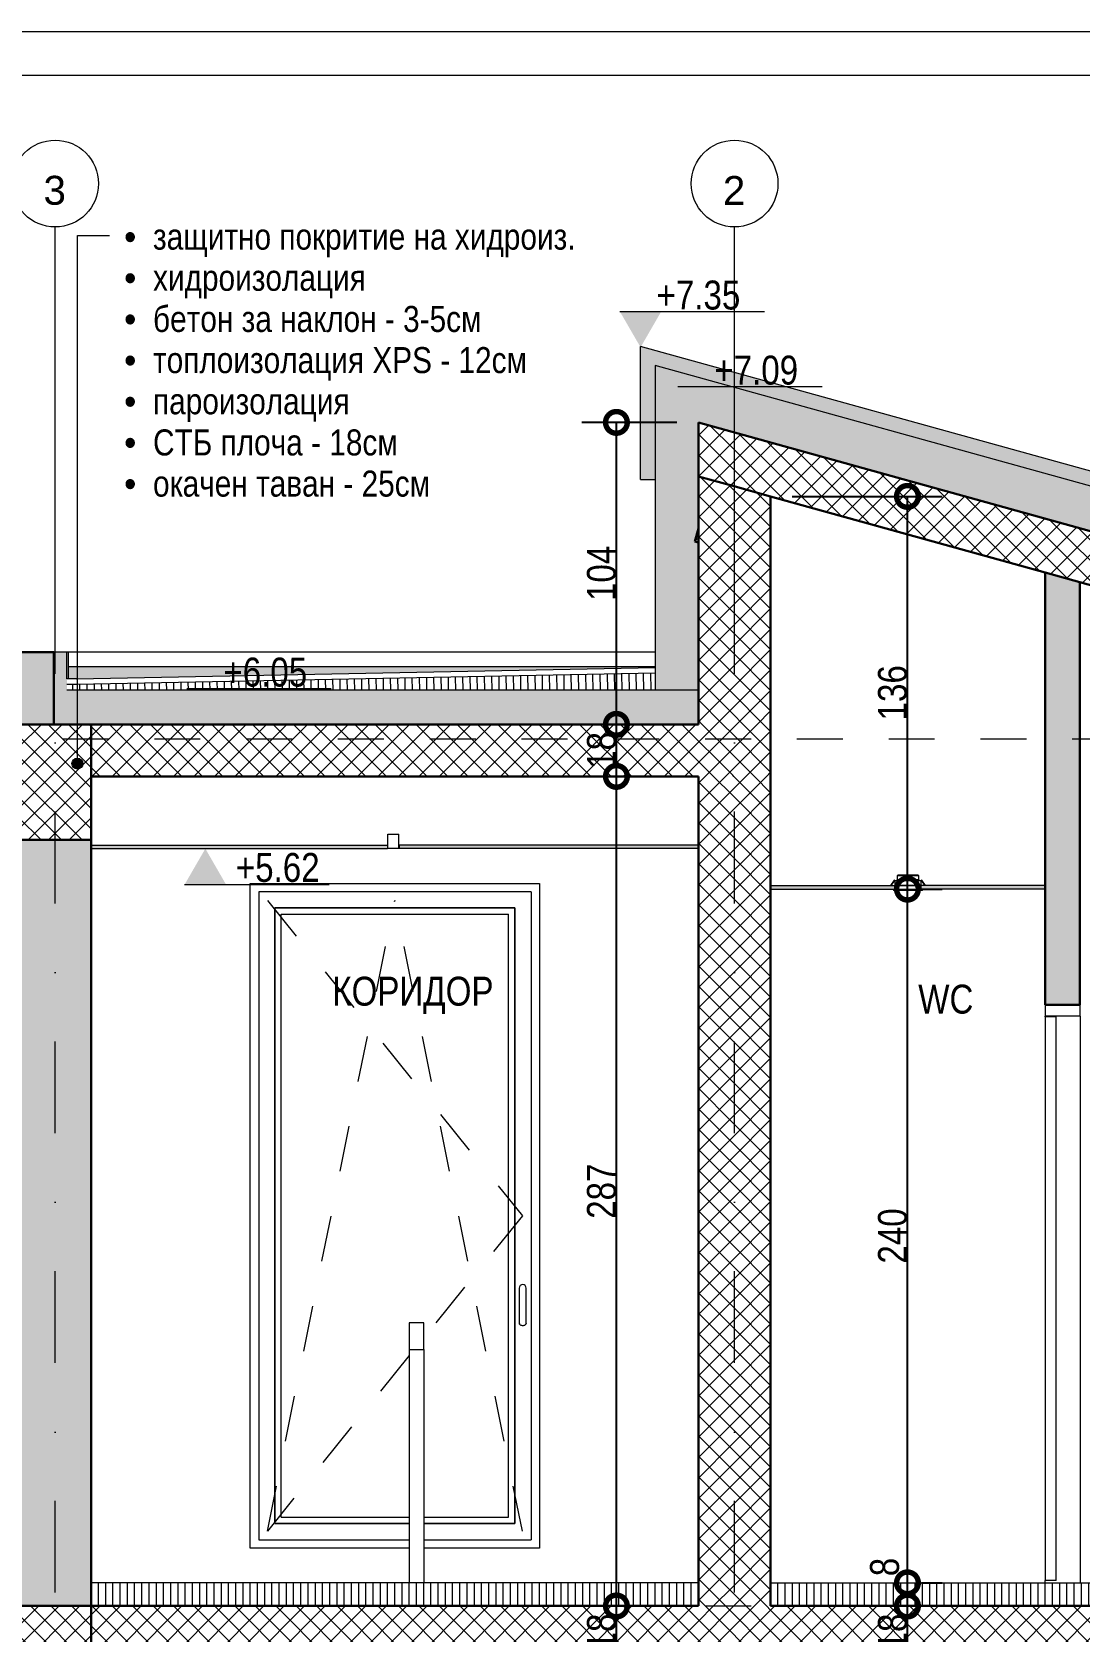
# Model space of a CAD drawing. Header units: centimetres. Extents: x 0 to 25250, y 0 to 2250.
# Drawn here: x 16123 to 16485, y 1696 to 2250 of the extents above; entities that cross this region are included whole.
import ezdxf

# ---------------------------------------------------------------- set-up
doc = ezdxf.new("R2010")
doc.units = ezdxf.units.CM
for name, pattern in [('17-View-1$0$Dash', [31.75, 15.875, -15.875]), ('22-View-1$0$Dash', [31.75, 15.875, -15.875]), ('22-View-1$0$Dash dot', [79.375, 31.75, -23.8125, 0, -23.8125])]:
    doc.linetypes.add(name, pattern=pattern)
for name, color, linetype, lineweight in [('A-ANNO-DIMS', 7, 'Continuous', 9), ('A-ANNO-NOTE', 7, 'Continuous', 9), ('A-AREA-IDEN', 7, 'Continuous', 9), ('A-CLNG', 7, 'Continuous', 15), ('A-CLNG-PATT', 7, 'Continuous', 15), ('A-DETL', 7, 'Continuous', 9), ('A-DETL-GENF', 7, 'Continuous', 9), ('A-DOOR', 7, 'Continuous', 9), ('A-DOOR-FRAM', 7, 'Continuous', 15), ('A-FLOR-FNSH', 7, 'Continuous', 9), ('A-FLOR-HRAL', 7, 'Continuous', 9), ('A-FLOR-LEVL', 7, 'Continuous', 9), ('A-FLOR-MCUT', 7, 'Continuous', 9), ('A-FLOR-PATT', 7, 'Continuous', 9), ('A-GLAZ', 7, 'Continuous', 5), ('A-GLAZ-HDLN', 7, '17-View-1$0$Dash', 5), ('A-ROOF', 7, 'Continuous', 9), ('A-ROOF-FNSH', 7, 'Continuous', 9), ('A-ROOF-PATT', 7, 'Continuous', 9), ('A-WALL', 7, 'Continuous', 9), ('A-WALL-FNSH', 7, 'Continuous', 9), ('A-WALL-PATT', 7, 'Continuous', 9), ('E-LITE-EQPM', 7, 'Continuous', 9), ('G-ANNO-DIMS', 7, 'Continuous', 9), ('G-ANNO-TEXT', 7, 'Continuous', 9), ('G-ANNO-TTLB', 7, 'Continuous', 9), ('S-BEAM', 7, 'Continuous', 9), ('S-COLS', 7, 'Continuous', 9), ('S-GRID', 7, 'Continuous', 9), ('S-GRID-IDEN', 7, 'Continuous', 9)]:
    doc.layers.add(name, color=color, linetype=linetype, lineweight=lineweight)
doc.styles.add('22-View-1$0$Arial', font='arial.ttf', dxfattribs={"height": 10})
doc.styles.add('22-View-1$0$Arial Narrow', font='ARIALN.TTF', dxfattribs={"height": 10})
doc.styles.add('22-View-1$0$Arial Narrow_1', font='ARIALN.TTF', dxfattribs={"height": 10})
doc.styles.add('22-View-1$0$Arial Narrow_2', font='ARIALN.TTF', dxfattribs={"height": 9})
doc.dimstyles.new('22-View-1$0$TEC_DIM', dxfattribs={"dimscale": 30.48, "dimtxt": 10.23431, "dimasz": 0.492126, "dimexe": 0.393701, "dimexo": 0.246063, "dimgap": 0, "dimtad": 1, "dimdec": 0, "dimzin": 0, "dimdsep": 46, "dimtxsty": '22-View-1$0$Arial Narrow', "dimblk1": '22-View-1$0$_DotSmall', "dimblk2": '22-View-1$0$_DotSmall', "dimsah": 1, "dimcen": 0.09, "dimazin": 0, "dimtfac": 1, "dimtdec": 4, "dimtix": 1, "dimtmove": 0, "dimatfit": 3, "dimfxl": 1, "dimtvp": 1, "dimtolj": 1, "dimtzin": 0, "dimarcsym": 2})
doc.dimstyles.new('22-View-1$0$TEC_DIM_2', dxfattribs={"dimscale": 30.48, "dimtxt": 10.23431, "dimasz": 0.492126, "dimexe": 0.393701, "dimexo": 0.246063, "dimgap": 0, "dimtad": 1, "dimdec": 0, "dimzin": 0, "dimdsep": 46, "dimtxsty": '22-View-1$0$Arial Narrow', "dimblk1": '22-View-1$0$_DotSmall', "dimblk2": '22-View-1$0$_DotSmall', "dimsah": 1, "dimcen": 0.09, "dimazin": 0, "dimtfac": 1, "dimtdec": 4, "dimtix": 1, "dimtmove": 2, "dimatfit": 3, "dimfxl": 1, "dimtvp": 1, "dimtolj": 1, "dimtzin": 0, "dimarcsym": 2})
pattern_1 = [(45, (15996.2383, 1739.3646), (-3.535534, 3.535534), []), (135, (15996.2383, 1739.3646), (-3.535534, -3.535534), [])]

# ---------------------------------------------------------------- blocks, each defined once
blk = doc.blocks.new('TEC_ОФИЦИАЛНА РАМКА - TEC_ОФИЦИАЛНА РАМКА-2548455-СГРАДА ТИП III - ВЕРТИКАЛНИ РАЗРЕЗИ 5-5_ А-А')
at = {"layer": 'G-ANNO-TTLB'}
for p, q in [((41.621, 40.554), (-15.379, 40.554)), ((-13.129, 40.254), (41.321, 40.254))]:
    blk.add_line(p, q, dxfattribs=at)
blk = doc.blocks.new('TEC_DOOR-INT - 70x200-2358333-5-5')
at = {"layer": 'A-DOOR', "lineweight": 15}
for p, q in [((-589.14, 503.8), (-589.14, 308.8)), ((-585.34, 503.8), (-589.14, 503.8)), ((-585.34, 308.8), (-585.34, 503.8)), ((-585.34, 308.8), (-589.14, 308.8))]:
    blk.add_line(p, q, dxfattribs=at)
at = {"layer": 'A-DOOR-FRAM'}
for p, q in [((-577.14, 508), (-589.14, 508)), ((-589.14, 508), (-589.14, 504)), ((-577.14, 504), (-589.14, 504)), ((-589.14, 503.8), (-589.14, 504)), ((-577.14, 504), (-577.14, 508)), ((-577.14, 504), (-577.14, 308)), ((-589.14, 308), (-589.14, 308.8))]:
    blk.add_line(p, q, dxfattribs=at)
blk = doc.blocks.new('SINGLE - OK - 100x220-2452613-5-5')
at = {"layer": 'A-GLAZ'}
for p, q in [((-861.24, 547.1), (-861.24, 322.9)), ((-767.04, 547.1), (-861.24, 547.1)), ((-767.04, 547.1), (-767.04, 322.9)), ((-855.64, 541.5), (-855.64, 328.5)), ((-772.64, 541.5), (-855.64, 541.5)), ((-855.64, 328.5), (-855.64, 541.5)), ((-855.64, 541.5), (-772.64, 541.5)), ((-853.44, 330.7), (-853.44, 539.3)), ((-853.44, 539.3), (-774.84, 539.3)), ((-774.84, 330.7), (-774.84, 539.3)), ((-772.64, 328.5), (-772.64, 541.5)), ((-772.64, 541.5), (-772.64, 328.5)), ((-771.09, 410), (-771.09, 397.83)), ((-768.69, 397.83), (-768.69, 410)), ((-855.64, 328.5), (-809.14, 328.5)), ((-809.14, 328.5), (-855.64, 328.5)), ((-853.44, 330.7), (-809.14, 330.7)), ((-804.06, 330.7), (-774.84, 330.7)), ((-804.06, 328.5), (-772.64, 328.5)), ((-772.64, 328.5), (-804.06, 328.5)), ((-861.24, 322.9), (-809.14, 322.9)), ((-804.06, 322.9), (-767.04, 322.9))]:
    blk.add_line(p, q, dxfattribs=at)
at = {"layer": 'A-GLAZ', "flags": 128}
for points in [[(-771.09, 397.83), (-771.07, 397.68), (-771, 397.53), (-770.89, 397.39), (-770.74, 397.27), (-770.56, 397.18), (-770.35, 397.1), (-770.13, 397.06), (-769.89, 397.04), (-769.66, 397.06), (-769.43, 397.1), (-769.23, 397.18), (-769.05, 397.27), (-768.9, 397.39), (-768.79, 397.53), (-768.72, 397.68), (-768.69, 397.83)], [(-771, 397.53), (-771.07, 397.68), (-771.09, 397.83)], [(-768.69, 397.83), (-768.72, 397.68), (-768.79, 397.53)]]:
    blk.add_lwpolyline(points, dxfattribs=at)
at = {"layer": 'A-GLAZ'}
blk.add_arc((-769.89, 410), 1.2, 0, 180, dxfattribs=at)
at = {"layer": 'A-GLAZ-HDLN'}
for p, q in [((-858.24, 325.9), (-814.14, 544.1)), ((-858.24, 544.1), (-770.04, 435)), ((-770.04, 325.9), (-814.14, 544.1)), ((-770.04, 435), (-804.06, 392.92)), ((-809.14, 386.63), (-858.24, 325.9))]:
    blk.add_line(p, q, dxfattribs=at)
blk = doc.blocks.new('Railing - Railing-2455743-5-5')
at = {"layer": 'A-FLOR-HRAL'}
for p, q in [((-804.06, 398), (-809.14, 398)), ((-809.14, 398), (-809.14, 388.69)), ((-804.06, 388.69), (-804.06, 398)), ((-809.14, 388.69), (-804.06, 388.69)), ((-809.14, 388.69), (-809.14, 308)), ((-804.06, 388.69), (-804.06, 308)), ((-819.14, 239.67), (-820.76, 234.28)), ((-824.22, 234.28), (-819.14, 234.28)), ((-824.22, 114.67), (-824.22, 234.28)), ((-819.14, 234.28), (-824.22, 234.28)), ((-824.22, 114.67), (-824.22, 108.43)), ((-819.14, 114.67), (-824.22, 114.67)), ((-824.22, 108.43), (-819.14, 108.43))]:
    blk.add_line(p, q, dxfattribs=at)
blk = doc.blocks.new('Grid - TEC_GRID_CIRCLE-145857-5-5')
at = {"layer": 'S-GRID-IDEN'}
blk.add_circle((-696.64, 792.09), 15, dxfattribs=at)
blk = doc.blocks.new('Spot Elevations - ELEVATION_PROJECT-150941-5-5')
at = {"layer": 'A-ANNO-NOTE'}
blk.add_hatch(color=256, dxfattribs=at).paths.add_polyline_path([(-1179.05, 312.39), (-1164.73, 312.39), (-1171.89, 300)])
blk.add_line((-1179.05, 312.39), (-1129.05, 312.39), dxfattribs=at)
blk = doc.blocks.new('Spot Elevations - ELEVATION_PROJECT-V35-5-5')
at = {"layer": 'A-ANNO-NOTE'}
blk.add_hatch(color=256, dxfattribs=at).paths.add_polyline_path([(-886.85, 549.61), (-872.54, 549.61), (-879.69, 562)])
blk.add_line((-886.85, 549.61), (-836.85, 549.61), dxfattribs=at)
blk = doc.blocks.new('22-View-1$0$_DotSmall')
at = {"color": 0, "linetype": 'ByBlock', "const_width": 0.5}
blk.add_lwpolyline([(-0.0625, 0, 1), (0.0625, 0, 1)], format="xyb", close=True, dxfattribs=at)
blk = doc.blocks.new('*D3192')
at = {"layer": 'A-ANNO-DIMS', "color": 0, "lineweight": -2, "transparency": 16777216}
for p, q in [((16324.75, 1687.47), (16324.75, 1705.47)), ((16329.6, 1705.47), (16336.75, 1705.47)), ((16329.6, 1687.47), (16336.75, 1687.47))]:
    blk.add_line(p, q, dxfattribs=at)
at = {"layer": 'A-ANNO-DIMS', "color": 0, "lineweight": -2, "transparency": 16777216, "xscale": 15, "yscale": 15, "zscale": 15}
for p, rotation in [((16324.75, 1705.47), 90), ((16324.75, 1687.47), 270)]:
    blk.add_blockref('22-View-1$0$_DotSmall', p, dxfattribs=dict(at, rotation=rotation))
at = {"layer": 'A-ANNO-DIMS', "color": 0, "transparency": 16777216, "insert": (16319.64, 1696.47), "char_height": 10, "width": 15.2053, "attachment_point": 5, "rotation": 90, "style": '22-View-1$0$Arial Narrow'}
blk.add_mtext('\\A1;18', dxfattribs=at)
blk = doc.blocks.new('*D3193')
at = {"layer": 'A-ANNO-DIMS', "color": 0, "lineweight": -2, "transparency": 16777216}
for p, q in [((16324.75, 1705.47), (16324.75, 1992.47)), ((16329.6, 1992.47), (16336.75, 1992.47)), ((16329.6, 1705.47), (16336.75, 1705.47))]:
    blk.add_line(p, q, dxfattribs=at)
at = {"layer": 'A-ANNO-DIMS', "color": 0, "lineweight": -2, "transparency": 16777216, "xscale": 15, "yscale": 15, "zscale": 15}
for p, rotation in [((16324.75, 1992.47), 90), ((16324.75, 1705.47), 270)]:
    blk.add_blockref('22-View-1$0$_DotSmall', p, dxfattribs=dict(at, rotation=rotation))
at = {"layer": 'A-ANNO-DIMS', "color": 0, "transparency": 16777216, "insert": (16319.64, 1848.97), "char_height": 10, "width": 22.8079, "attachment_point": 5, "rotation": 90, "style": '22-View-1$0$Arial Narrow'}
blk.add_mtext('\\A1;287', dxfattribs=at)
blk = doc.blocks.new('*D3194')
at = {"layer": 'A-ANNO-DIMS', "color": 0, "lineweight": -2, "transparency": 16777216}
for p, q in [((16324.75, 1992.47), (16324.75, 2010.47)), ((16329.6, 2010.47), (16336.75, 2010.47)), ((16329.6, 1992.47), (16336.75, 1992.47))]:
    blk.add_line(p, q, dxfattribs=at)
at = {"layer": 'A-ANNO-DIMS', "color": 0, "lineweight": -2, "transparency": 16777216, "xscale": 15, "yscale": 15, "zscale": 15}
for p, rotation in [((16324.75, 2010.47), 90), ((16324.75, 1992.47), 270)]:
    blk.add_blockref('22-View-1$0$_DotSmall', p, dxfattribs=dict(at, rotation=rotation))
at = {"layer": 'A-ANNO-DIMS', "color": 0, "transparency": 16777216, "insert": (16319.64, 2001.47), "char_height": 10, "width": 15.2053, "attachment_point": 5, "rotation": 90, "style": '22-View-1$0$Arial Narrow'}
blk.add_mtext('\\A1;18', dxfattribs=at)
blk = doc.blocks.new('*D3195')
at = {"layer": 'A-ANNO-DIMS', "color": 0, "lineweight": -2, "transparency": 16777216}
for p, q in [((16345.6, 2114.94), (16312.75, 2114.94)), ((16324.75, 2010.47), (16324.75, 2114.94)), ((16329.6, 2010.47), (16336.75, 2010.47))]:
    blk.add_line(p, q, dxfattribs=at)
at = {"layer": 'A-ANNO-DIMS', "color": 0, "lineweight": -2, "transparency": 16777216, "xscale": 15, "yscale": 15, "zscale": 15}
for p, rotation in [((16324.75, 2114.94), 90), ((16324.75, 2010.47), 270)]:
    blk.add_blockref('22-View-1$0$_DotSmall', p, dxfattribs=dict(at, rotation=rotation))
at = {"layer": 'A-ANNO-DIMS', "color": 0, "transparency": 16777216, "insert": (16319.64, 2062.7), "char_height": 10, "width": 22.8079, "attachment_point": 5, "rotation": 90, "style": '22-View-1$0$Arial Narrow'}
blk.add_mtext('\\A1;104', dxfattribs=at)
blk = doc.blocks.new('*D3200')
at = {"layer": 'A-ANNO-DIMS', "color": 0, "lineweight": -2, "transparency": 16777216}
for p, q in [((16425.42, 1687.47), (16425.42, 1705.47)), ((16430.27, 1705.47), (16437.42, 1705.47)), ((16430.27, 1687.47), (16437.42, 1687.47))]:
    blk.add_line(p, q, dxfattribs=at)
at = {"layer": 'A-ANNO-DIMS', "color": 0, "lineweight": -2, "transparency": 16777216, "xscale": 15, "yscale": 15, "zscale": 15}
for p, rotation in [((16425.42, 1705.47), 90), ((16425.42, 1687.47), 270)]:
    blk.add_blockref('22-View-1$0$_DotSmall', p, dxfattribs=dict(at, rotation=rotation))
at = {"layer": 'A-ANNO-DIMS', "color": 0, "transparency": 16777216, "insert": (16420.31, 1696.47), "char_height": 10, "width": 15.2053, "attachment_point": 5, "rotation": 90, "style": '22-View-1$0$Arial Narrow'}
blk.add_mtext('\\A1;18', dxfattribs=at)
blk = doc.blocks.new('*D3201')
at = {"layer": 'A-ANNO-DIMS', "color": 0, "lineweight": -2, "transparency": 16777216}
for p, q in [((16425.42, 1705.47), (16425.42, 1713.47)), ((16430.27, 1713.47), (16437.42, 1713.47)), ((16430.27, 1705.47), (16437.42, 1705.47))]:
    blk.add_line(p, q, dxfattribs=at)
at = {"layer": 'A-ANNO-DIMS', "color": 0, "lineweight": -2, "transparency": 16777216, "xscale": 15, "yscale": 15, "zscale": 15}
for p, rotation in [((16425.42, 1713.47), 90), ((16425.42, 1705.47), 270)]:
    blk.add_blockref('22-View-1$0$_DotSmall', p, dxfattribs=dict(at, rotation=rotation))
at = {"layer": 'A-ANNO-DIMS', "color": 0, "transparency": 16777216, "insert": (16412.49, 1715.77), "char_height": 10, "width": 7.6026, "attachment_point": 1, "rotation": 90, "line_spacing_factor": 0.974696, "style": '22-View-1$0$Arial Narrow'}
blk.add_mtext('\\A1;8', dxfattribs=at)
blk = doc.blocks.new('*D3202')
at = {"layer": 'A-ANNO-DIMS', "color": 0, "lineweight": -2, "transparency": 16777216}
for p, q in [((16425.42, 1713.47), (16425.42, 1953.47)), ((16430.27, 1953.47), (16437.42, 1953.47)), ((16430.27, 1713.47), (16437.42, 1713.47))]:
    blk.add_line(p, q, dxfattribs=at)
at = {"layer": 'A-ANNO-DIMS', "color": 0, "lineweight": -2, "transparency": 16777216, "xscale": 15, "yscale": 15, "zscale": 15}
for p, rotation in [((16425.42, 1953.47), 90), ((16425.42, 1713.47), 270)]:
    blk.add_blockref('22-View-1$0$_DotSmall', p, dxfattribs=dict(at, rotation=rotation))
at = {"layer": 'A-ANNO-DIMS', "color": 0, "transparency": 16777216, "insert": (16420.31, 1833.47), "char_height": 10, "width": 22.8079, "attachment_point": 5, "rotation": 90, "style": '22-View-1$0$Arial Narrow'}
blk.add_mtext('\\A1;240', dxfattribs=at)
blk = doc.blocks.new('*D3203')
at = {"layer": 'A-ANNO-DIMS', "color": 0, "lineweight": -2, "transparency": 16777216}
for p, q in [((16385.6, 2089.33), (16437.42, 2089.33)), ((16425.42, 1953.47), (16425.42, 2089.33)), ((16430.27, 1953.47), (16437.42, 1953.47))]:
    blk.add_line(p, q, dxfattribs=at)
at = {"layer": 'A-ANNO-DIMS', "color": 0, "lineweight": -2, "transparency": 16777216, "xscale": 15, "yscale": 15, "zscale": 15}
for p, rotation in [((16425.42, 2089.33), 90), ((16425.42, 1953.47), 270)]:
    blk.add_blockref('22-View-1$0$_DotSmall', p, dxfattribs=dict(at, rotation=rotation))
at = {"layer": 'A-ANNO-DIMS', "color": 0, "transparency": 16777216, "insert": (16420.31, 2021.4), "char_height": 10, "width": 22.8079, "attachment_point": 5, "rotation": 90, "style": '22-View-1$0$Arial Narrow'}
blk.add_mtext('\\A1;136', dxfattribs=at)
blk = doc.blocks.new('LIGHT PROFILE - 60-1634594-5-5')
at = {"layer": 'E-LITE-EQPM', "lineweight": 5}
for p, q in [((-816.57, 567), (-812.72, 567)), ((-816.57, 562), (-816.57, 567)), ((-812.72, 562), (-812.72, 567)), ((-812.72, 562), (-816.57, 562))]:
    blk.add_line(p, q, dxfattribs=at)
blk = doc.blocks.new('ClearAccent-RS060B-3D - 1xLED5-36-_830 IP44-V10-5-5')
at = {"layer": 'E-LITE-EQPM', "lineweight": 5}
for p, q in [((-641.38, 551.11), (-642.68, 549.25)), ((-642.44, 549.25), (-641.22, 551)), ((-641.64, 548), (-641.64, 547.5)), ((-641.44, 548), (-631.84, 548)), ((-641.22, 551), (-641.38, 551.11)), ((-641.22, 551), (-641.22, 549.32)), ((-641.22, 551), (-632.07, 551)), ((-641.22, 549.32), (-641.14, 549.25)), ((-641.22, 549.32), (-632.07, 549.32)), ((-641.14, 549.25), (-641.14, 548)), ((-640.91, 549.25), (-632.37, 549.25)), ((-640.39, 551.24), (-640.64, 551)), ((-640.04, 553), (-640.39, 552.64)), ((-640.39, 552.64), (-640.39, 551.24)), ((-632.89, 552.64), (-640.39, 552.64)), ((-640.39, 551.24), (-632.89, 551.24)), ((-632.89, 551.24), (-640.39, 551.24)), ((-640.04, 553), (-633.25, 553)), ((-639.94, 551.24), (-639.94, 551)), ((-633.35, 551), (-633.35, 551.24)), ((-632.89, 552.64), (-633.25, 553)), ((-632.89, 551.24), (-632.89, 552.64)), ((-632.65, 551), (-632.89, 551.24)), ((-632.14, 549.25), (-632.07, 549.32)), ((-632.14, 548), (-632.14, 549.25)), ((-631.91, 551.11), (-632.07, 551)), ((-632.07, 551), (-630.85, 549.25)), ((-632.07, 549.32), (-632.07, 551)), ((-630.6, 549.25), (-631.91, 551.11)), ((-631.64, 547.5), (-631.64, 548)), ((-631.64, 547.5), (-641.64, 547.5))]:
    blk.add_line(p, q, dxfattribs=at)

msp = doc.modelspace()

# ---------------------------------------------------------------- block references
at = {"layer": 'G-ANNO-TTLB', "xscale": 49.99999999999999, "yscale": 49.99999999999999, "zscale": 49.99999999999999}
msp.add_blockref('TEC_ОФИЦИАЛНА РАМКА - TEC_ОФИЦИАЛНА РАМКА-2548455-СГРАДА ТИП III - ВЕРТИКАЛНИ РАЗРЕЗИ 5-5_ А-А', (15818.96, 222.31), dxfattribs=at)

# ---------------------------------------------------------------- next in the draw order: hatches: boundary and pattern name
at = {"layer": 'A-CLNG-PATT', "lineweight": 5, "true_color": 0xffff80}
h = msp.add_hatch(color=51, dxfattribs=at)
h.paths.add_polyline_path([(16353.1, 1967.47), (16353.1, 1968.72), (16249.66, 1968.72), (16249.66, 1967.47), (16324.52, 1967.47)])
h.paths.add_polyline_path([(16143.1, 1967.47), (16245.55, 1967.47), (16245.55, 1968.72), (16143.1, 1968.72)])
h = msp.add_hatch(color=51, dxfattribs=at)
h.paths.add_polyline_path([(16430.11, 1953.47), (16473.1, 1953.47), (16473.1, 1954.72), (16429.74, 1954.72), (16429.74, 1953.47)])
h.paths.add_polyline_path([(16379.43, 1953.47), (16421.47, 1953.51), (16421.47, 1954.72), (16378.1, 1954.72), (16378.1, 1953.47)])
at = {"layer": 'A-DETL-GENF'}
h = msp.add_hatch(dxfattribs=at)
h.set_pattern_fill('FP1_8', color=256, style=0, pattern_type=2)
h.set_pattern_definition(pattern_1)
h.paths.add_polyline_path([(16143.1, 1970.47), (16143.1, 2010.47), (16118.1, 2010.47), (16118.1, 1970.47)])
at = {"layer": 'A-DETL-GENF', "true_color": 0x808080}
msp.add_hatch(color=8, dxfattribs=at).paths.add_polyline_path([(16118.1, 1705.47), (16143.1, 1705.47), (16143.1, 1970.47), (16118.1, 1970.47), (16118.1, 1720.88)])
at = {"layer": 'A-DETL-GENF'}
h = msp.add_hatch(dxfattribs=at)
h.set_pattern_fill('FP1_8', color=256, style=0, pattern_type=2)
h.set_pattern_definition(pattern_1)
h.paths.add_polyline_path([(16143.1, 1665.47), (16143.1, 1705.47), (16118.1, 1705.47), (16118.1, 1665.47)])
h = msp.add_hatch(dxfattribs=at)
h.set_pattern_fill('FP1_8', color=256, style=0, pattern_type=2)
h.set_pattern_definition(pattern_1)
h.paths.add_polyline_path([(16378.1, 1405.47), (16378.1, 1705.47), (16353.1, 1705.47), (16353.1, 1405.47)])
at = {"layer": 'A-FLOR-PATT'}
h = msp.add_hatch(dxfattribs=at)
h.set_pattern_fill('FP1_8', color=256, style=0, pattern_type=2)
h.set_pattern_definition(pattern_1)
h.paths.add_polyline_path([(16324.52, 1992.47), (16364.98, 1992.47), (16364.98, 2010.47), (16143.1, 2010.47), (16143.1, 1992.47)])
h = msp.add_hatch(dxfattribs=at)
h.set_pattern_fill('FP1_8', color=256, style=0, pattern_type=2)
h.set_pattern_definition(pattern_1)
h.paths.add_polyline_path([(16364.98, 1992.47), (16378.1, 1992.47), (16378.1, 2010.47), (16364.98, 2010.47)])
at = {"layer": 'A-FLOR-PATT', "true_color": 0x787878}
h = msp.add_hatch(dxfattribs=at)
h.set_pattern_fill('FP1_5', color=8, style=0, pattern_type=2)
h.set_pattern_definition([(270, (16098.1043, 1713.4686), (2.5, 2e-16), [])])
h.paths.add_polyline_path([(16214.69, 1705.47), (16353.1, 1705.47), (16353.1, 1713.47), (16143.1, 1713.47), (16143.1, 1705.47), (16159.78, 1705.47)])
h = msp.add_hatch(dxfattribs=at)
h.set_pattern_fill('FP1_5', color=8, style=0, pattern_type=2)
h.set_pattern_definition([(270, (16098.1043, 1713.4686), (2.5, -9e-15), [])])
h.paths.add_polyline_path([(16763.83, 1705.47), (16813.1, 1705.47), (16813.1, 1713.47), (16378.1, 1713.47), (16378.1, 1705.47), (16654, 1705.47)])
at = {"layer": 'A-FLOR-PATT'}
h = msp.add_hatch(dxfattribs=at)
h.set_pattern_fill('FP1_8', color=256, style=0, pattern_type=2)
h.set_pattern_definition(pattern_1)
h.paths.add_polyline_path([(16214.69, 1687.47), (16353.1, 1687.47), (16353.1, 1705.47), (16143.1, 1705.47), (16143.1, 1687.47)])
h = msp.add_hatch(dxfattribs=at)
h.set_pattern_fill('FP1_8', color=256, style=0, pattern_type=2)
h.set_pattern_definition(pattern_1)
h.paths.add_polyline_path([(16596.1, 1687.47), (16838.1, 1687.47), (16838.1, 1705.47), (16378.1, 1705.47), (16378.1, 1687.47), (16544.17, 1687.47)])
at = {"layer": 'A-ROOF-PATT', "lineweight": 5, "true_color": 0xc0c0c0}
for points in [[(16364.98, 2127.21), (16364.98, 2132.4), (16333.1, 2141.24), (16333.1, 2136.05), (16338.1, 2134.67)], [(16858.1, 1990.46), (16858.1, 1995.65), (16364.98, 2132.4), (16364.98, 2127.21), (16853.1, 1991.84)]]:
    msp.add_hatch(color=9, dxfattribs=at).paths.add_polyline_path(points)
at = {"layer": 'A-ROOF-PATT', "lineweight": 5, "true_color": 0xffff80}
for points in [[(16364.98, 2111.65), (16364.98, 2127.21), (16338.1, 2134.67), (16338.1, 2119.1), (16353.1, 2114.94)], [(16853.1, 1976.28), (16853.1, 1991.84), (16364.98, 2127.21), (16364.98, 2111.65), (16838.1, 1980.44)], [(16324.52, 2010.47), (16353.1, 2010.47), (16353.1, 2022.47), (16134.65, 2022.47), (16134.65, 2010.47), (16143.1, 2010.47)]]:
    msp.add_hatch(color=51, dxfattribs=at).paths.add_polyline_path(points)
at = {"layer": 'A-ROOF-PATT'}
h = msp.add_hatch(dxfattribs=at)
h.set_pattern_fill('FP1_8', color=256, style=0, pattern_type=2)
h.set_pattern_definition(pattern_1)
h.paths.add_polyline_path([(16364.98, 2092.97), (16364.98, 2111.65), (16353.1, 2114.94), (16353.1, 2096.26)])
h = msp.add_hatch(dxfattribs=at)
h.set_pattern_fill('FP1_8', color=256, style=0, pattern_type=2)
h.set_pattern_definition(pattern_1)
h.paths.add_polyline_path([(16838.1, 1961.76), (16838.1, 1980.44), (16364.98, 2111.65), (16364.98, 2092.97), (16818.74, 1967.13)])
at = {"layer": 'A-ROOF-PATT', "true_color": 0xc0c0c0}
h = msp.add_hatch(dxfattribs=at)
h.set_pattern_fill('FP1_3', color=9, style=0, pattern_type=2)
h.set_pattern_definition([(271.114, (16244.1043, 2028.3486), (2.49953, 0.048604), [])])
h.paths.add_polyline_path([(16324.52, 2022.47), (16338.1, 2022.47), (16338.1, 2028.18), (16134.65, 2024.22), (16134.65, 2022.47)])
h = msp.add_hatch(dxfattribs=at)
h.set_pattern_fill('FP1_2', color=9, style=0, pattern_type=2)
h.set_pattern_definition([(0, (15996.238254, 2024.23562), (5.08, 0.04095), [0.4191, -3.391, 0.4191, -3.391, -20.32]), (0, (15996.238254, 2024.23562), (5.08, 0.04095), [-7.62, 0.4191, -7.201, 0.4191, -3.391, -8.89]), (0, (15996.238254, 2024.23562), (5.08, 0.04095), [-19.05, 0.4191, -2.121, 0.4191, -5.931]), (176.804, (15998.14325, 2024.25562), (-3.639895828, 0.121349486), [0.20988, -1.698, 0.20988, -1.698, -10.176]), (176.804, (15998.14325, 2024.25562), (-3.639895828, 0.121349486), [-3.816, 0.20988, -3.606, 0.20988, -1.698, -4.452]), (176.804, (15998.14325, 2024.25562), (-3.639895828, 0.121349486), [-9.54, 0.20988, -1.062, 0.20988, -2.97]), (183.196, (15998.77825, 2024.33762), (-1.440190597, -0.162315675), [0.20988, -1.698, 0.20988, -11.874]), (183.196, (15998.77825, 2024.33762), (-1.440190597, -0.162315675), [-2.118, -1.698, 0.20988, -3.606, -6.36]), (183.196, (15998.77825, 2024.33762), (-1.440190597, -0.162315675), [-7.632, 0.20988, -1.698, 0.20988, -4.242]), (183.196, (15998.77825, 2024.33762), (-1.440190597, -0.162315675), [-9.75, -1.062, 0.20988, -2.97])])
h.paths.add_polyline_path([(16135.1, 2026.23), (16338.1, 2030.18), (16338.1, 2030.47), (16135.1, 2030.47), (16135.1, 2026.26)])
at = {"layer": 'A-WALL-PATT', "lineweight": 5, "true_color": 0xc0c0c0}
msp.add_hatch(color=9, dxfattribs=at).paths.add_polyline_path([(16333.1, 2095.23), (16338.1, 2095.23), (16338.1, 2134.67), (16333.1, 2136.05), (16333.1, 2098.91)])
at = {"layer": 'A-WALL-PATT', "lineweight": 5, "true_color": 0xffff80}
for points in [[(16338.1, 2022.47), (16353.1, 2022.47), (16353.1, 2114.94), (16338.1, 2119.1), (16338.1, 2028.18)], [(16130.1, 2010.47), (16134.65, 2010.47), (16134.65, 2035.47), (16130.1, 2035.47), (16130.1, 2020.16)]]:
    msp.add_hatch(color=51, dxfattribs=at).paths.add_polyline_path(points)
at = {"layer": 'A-WALL-PATT'}
h = msp.add_hatch(dxfattribs=at)
h.set_pattern_fill('FP1_8', color=256, style=0, pattern_type=2)
h.set_pattern_definition(pattern_1)
h.paths.add_polyline_path([(16364.98, 2010.47), (16364.98, 2092.97), (16353.1, 2096.26), (16353.1, 2010.47)])
h = msp.add_hatch(dxfattribs=at)
h.set_pattern_fill('FP1_8', color=256, style=0, pattern_type=2)
h.set_pattern_definition(pattern_1)
h.paths.add_polyline_path([(16378.1, 2010.47), (16378.1, 2089.33), (16364.98, 2092.97), (16364.98, 2010.47)])
at = {"layer": 'A-WALL-PATT', "lineweight": 5, "true_color": 0x808080}
for points in [[(16485.1, 1913.47), (16485.1, 2059.65), (16473.1, 2062.98), (16473.1, 1913.47)], [(16118.1, 2010.47), (16130.1, 2010.47), (16130.1, 2035.47), (16118.1, 2035.47)]]:
    msp.add_hatch(color=8, dxfattribs=at).paths.add_polyline_path(points)
at = {"layer": 'G-ANNO-TEXT'}
h = msp.add_hatch(color=256, dxfattribs=at)
edge = h.paths.add_edge_path()
edge.add_arc((16138.3, 1996.9), 1.88, 0, 360)
at = {"layer": 'S-BEAM'}
h = msp.add_hatch(dxfattribs=at)
h.set_pattern_fill('FP1_8', color=256, style=0, pattern_type=2)
h.set_pattern_definition(pattern_1)
h.paths.add_polyline_path([(16353.1, 2073.43), (16353.1, 2078.18), (16351.88, 2073.77)])
at = {"layer": 'S-COLS'}
h = msp.add_hatch(dxfattribs=at)
h.set_pattern_fill('FP1_8', color=256, style=0, pattern_type=2)
h.set_pattern_definition(pattern_1)
h.paths.add_polyline_path([(16353.1, 1705.47), (16364.98, 1705.47), (16364.98, 1992.47), (16353.1, 1992.47), (16353.1, 1713.47)])
h.paths.add_polyline_path([(16364.98, 2010.47), (16364.98, 2092.97), (16353.1, 2096.26), (16353.1, 2010.47)])
h = msp.add_hatch(dxfattribs=at)
h.set_pattern_fill('FP1_8', color=256, style=0, pattern_type=2)
h.set_pattern_definition(pattern_1)
h.paths.add_polyline_path([(16378.1, 1705.47), (16378.1, 1992.47), (16364.98, 1992.47), (16364.98, 1705.47)])
h.paths.add_polyline_path([(16378.1, 2010.47), (16378.1, 2089.33), (16364.98, 2092.97), (16364.98, 2010.47)])

# ---------------------------------------------------------------- next in the draw order: linework, layer by layer
at = {"layer": 'A-CLNG', "lineweight": 5}
for p, q in [((16143.1, 1968.72), (16245.55, 1968.72)), ((16143.1, 1967.47), (16245.55, 1967.47)), ((16245.55, 1968.72), (16245.68, 1968.72)), ((16245.55, 1968.72), (16245.55, 1967.47)), ((16245.68, 1967.47), (16245.55, 1967.47)), ((16249.53, 1968.72), (16249.66, 1968.72)), ((16249.66, 1967.47), (16249.53, 1967.47)), ((16353.1, 1968.72), (16249.66, 1968.72)), ((16249.66, 1968.72), (16249.66, 1967.47)), ((16353.1, 1967.47), (16249.66, 1967.47)), ((16353.1, 1968.72), (16353.1, 1967.47)), ((16378.1, 1954.72), (16421.47, 1954.72)), ((16378.1, 1954.72), (16378.1, 1953.47)), ((16473.1, 1954.72), (16429.74, 1954.72)), ((16473.1, 1954.72), (16473.1, 1953.47)), ((16378.1, 1953.47), (16420.92, 1953.47)), ((16473.1, 1953.47), (16430.29, 1953.47))]:
    msp.add_line(p, q, dxfattribs=at)
at = {"layer": 'A-DETL', "color": 7, "lineweight": 30}
for p, q in [((16485.1, 2059.65), (16473.1, 2062.98)), ((16143.1, 2010.47), (16118.1, 2010.47)), ((16143.1, 1970.47), (16143.1, 2010.47)), ((16353.1, 1713.47), (16353.1, 1992.47)), ((16378.1, 1713.47), (16378.1, 1992.47)), ((16143.1, 1970.47), (16118.1, 1970.47)), ((16143.1, 1705.47), (16143.1, 1970.47)), ((16353.1, 1705.47), (16353.1, 1713.47)), ((16378.1, 1705.47), (16378.1, 1713.47)), ((16118.1, 1705.47), (16143.1, 1705.47)), ((16143.1, 1665.47), (16143.1, 1705.47))]:
    msp.add_line(p, q, dxfattribs=at)
at = {"layer": 'A-FLOR-FNSH', "lineweight": 30}
for p, q in [((16143.1, 2010.47), (16353.1, 2010.47)), ((16378.1, 1992.47), (16378.1, 2010.47)), ((16143.1, 1992.47), (16353.1, 1992.47)), ((16143.1, 1705.47), (16353.1, 1705.47)), ((16838.1, 1705.47), (16378.1, 1705.47))]:
    msp.add_line(p, q, dxfattribs=at)
at = {"layer": 'A-FLOR-FNSH'}
for p, q in [((16353.1, 1713.47), (16143.1, 1713.47)), ((16378.1, 1713.47), (16813.1, 1713.47))]:
    msp.add_line(p, q, dxfattribs=at)
at = {"layer": 'A-FLOR-LEVL', "linetype": '22-View-1$0$Dash'}
for p, q in [((15180.69, 2005.47), (17044.79, 2005.47)), ((15180.69, 1705.47), (17044.79, 1705.47))]:
    msp.add_line(p, q, dxfattribs=at)
at = {"layer": 'A-FLOR-MCUT'}
for p, q in [((16353.1, 1705.47), (16353.1, 1713.47)), ((16378.1, 1713.47), (16378.1, 1705.47))]:
    msp.add_line(p, q, dxfattribs=at)
at = {"layer": 'A-ROOF', "lineweight": 30}
for p, q in [((16838.1, 1980.44), (16353.1, 2114.94)), ((16473.1, 2062.98), (16378.1, 2089.33)), ((16813.1, 1968.69), (16485.1, 2059.65)), ((16353.1, 2010.47), (16353.1, 2022.47))]:
    msp.add_line(p, q, dxfattribs=at)
at = {"layer": 'A-ROOF'}
for p, q in [((16135.1, 2030.47), (16338.1, 2030.47)), ((16338.1, 2028.18), (16138.03, 2024.29)), ((16138.03, 2024.29), (16134.65, 2024.22)), ((16134.65, 2022.47), (16338.1, 2022.47))]:
    msp.add_line(p, q, dxfattribs=at)
at = {"layer": 'A-ROOF-FNSH'}
for p, q in [((16333.1, 2136.05), (16333.1, 2141.24)), ((16858.1, 1995.65), (16333.1, 2141.24)), ((16853.1, 1991.84), (16338.1, 2134.67)), ((16137.99, 2026.28), (16134.65, 2026.22)), ((16137.99, 2026.28), (16338.1, 2030.18))]:
    msp.add_line(p, q, dxfattribs=at)
at = {"layer": 'A-WALL', "lineweight": 30}
for p, q in [((16353.1, 2030.47), (16353.1, 2114.94)), ((16378.1, 2089.33), (16378.1, 2010.47)), ((16473.1, 1913.47), (16473.1, 2062.98)), ((16485.1, 1913.47), (16485.1, 2059.65)), ((16118.1, 2035.47), (16130.1, 2035.47)), ((16130.1, 2010.47), (16130.1, 2035.47)), ((16485.1, 1913.47), (16473.1, 1913.47))]:
    msp.add_line(p, q, dxfattribs=at)
at = {"layer": 'A-WALL'}
for p, q in [((16338.1, 2095.23), (16338.1, 2022.47)), ((16338.1, 2035.47), (16130.1, 2035.47)), ((16134.65, 2026.22), (16134.65, 2035.47)), ((16135.1, 2035.47), (16135.1, 2026.23)), ((16353.1, 2030.47), (16353.1, 2022.47)), ((16338.1, 2022.47), (16353.1, 2022.47)), ((16198.1, 1725.47), (16198.1, 1955.47)), ((16198.1, 1955.47), (16298.1, 1955.47)), ((16298.1, 1955.47), (16298.1, 1725.47)), ((16253.1, 1725.47), (16198.1, 1725.47)), ((16298.1, 1725.47), (16258.18, 1725.47))]:
    msp.add_line(p, q, dxfattribs=at)
at = {"layer": 'A-WALL-FNSH'}
for p, q in [((16333.1, 2095.23), (16333.1, 2136.05)), ((16338.1, 2134.67), (16338.1, 2095.23)), ((16333.1, 2095.23), (16338.1, 2095.23))]:
    msp.add_line(p, q, dxfattribs=at)
at = {"layer": 'G-ANNO-TEXT'}
for p, q in [((16138.3, 2179.56), (16149.46, 2179.56)), ((16138.3, 1996.9), (16138.3, 2179.56))]:
    msp.add_line(p, q, dxfattribs=at)
msp.add_circle((16138.3, 1996.9), 1.88, dxfattribs=at)
at = {"layer": 'S-BEAM', "lineweight": 30}
for q in [(16353.1, 2078.18), (16353.1, 2073.43)]:
    msp.add_line((16351.88, 2073.77), q, dxfattribs=at)
at = {"layer": 'S-COLS', "lineweight": 30}
for p, q in [((16353.1, 2078.18), (16353.1, 2096.26)), ((16353.1, 2096.26), (16364.98, 2092.97)), ((16378.1, 2089.33), (16364.98, 2092.97)), ((16378.1, 2010.47), (16378.1, 2089.33)), ((16353.1, 2010.47), (16353.1, 2073.43))]:
    msp.add_line(p, q, dxfattribs=at)
at = {"layer": 'S-GRID', "color": 1, "lineweight": 18, "true_color": 0xff0000}
for p, q in [((16130.6, 2057.56), (16130.6, 2182.56)), ((16365.6, 2057.56), (16365.6, 2182.56))]:
    msp.add_line(p, q, dxfattribs=at)
at = {"layer": 'S-GRID', "color": 1, "linetype": '22-View-1$0$Dash dot', "lineweight": 18, "true_color": 0xff0000}
for p, q in [((16130.6, 1312.72), (16130.6, 2057.56)), ((16365.6, 1312.72), (16365.6, 2057.56))]:
    msp.add_line(p, q, dxfattribs=at)

# ---------------------------------------------------------------- next in the draw order: block references
at = {"layer": 'A-ANNO-NOTE'}
msp.add_blockref('Spot Elevations - ELEVATION_PROJECT-V35-5-5', (17062.25, 1405.47), dxfattribs=at)
at = {"layer": 'A-DOOR-FRAM'}
msp.add_blockref('TEC_DOOR-INT - 70x200-2358333-5-5', (17062.25, 1405.47), dxfattribs=at)
at = {"layer": 'A-FLOR-HRAL'}
msp.add_blockref('Railing - Railing-2455743-5-5', (17062.25, 1405.47), dxfattribs=at)
at = {"layer": 'A-GLAZ'}
msp.add_blockref('SINGLE - OK - 100x220-2452613-5-5', (17062.25, 1405.47), dxfattribs=at)
at = {"layer": 'E-LITE-EQPM', "lineweight": 5}
for name in ['LIGHT PROFILE - 60-1634594-5-5', 'ClearAccent-RS060B-3D - 1xLED5-36-_830 IP44-V10-5-5']:
    msp.add_blockref(name, (17062.25, 1405.47), dxfattribs=at)
at = {"layer": 'G-ANNO-DIMS'}
for p in [(17504.99, 1840.92), (17524.99, 1814.94), (17355.18, 1710.47)]:
    msp.add_blockref('Spot Elevations - ELEVATION_PROJECT-150941-5-5', p, dxfattribs=at)
at = {"layer": 'S-GRID-IDEN'}
for p in [(16827.25, 1405.47), (17062.25, 1405.47)]:
    msp.add_blockref('Grid - TEC_GRID_CIRCLE-145857-5-5', p, dxfattribs=at)

# ---------------------------------------------------------------- next in the draw order: texts
at = {"layer": 'A-AREA-IDEN', "char_height": 10, "attachment_point": 8, "line_spacing_factor": 0.949189, "style": '22-View-1$0$Arial Narrow_1'}
for s, insert, width in [('\\pt63.5,127,190.5,254,317.5,381,444.5,508,571.5,635,698.5,762,825.5,889,952.5,1016,1079.5,1143,1206.5,1270,1333.5,1397,1460.5,1524,1587.5,1651,1714.5,1778,1841.5,1905,1968.5,2032;{\\fArial Narrow|b0|i0|c204|p34;КОРИДОР}', (16254.36, 1910.27), 57.25), ('\\pt63.5,127,190.5,254,317.5,381,444.5,508,571.5,635,698.5,762,825.5,889,952.5,1016,1079.5,1143,1206.5,1270,1333.5,1397,1460.5,1524,1587.5,1651,1714.5,1778,1841.5,1905,1968.5,2032;WC', (16438.69, 1910.27), 19.5)]:
    msp.add_mtext(s, dxfattribs=dict(at, insert=insert, width=width))
at = {"layer": 'G-ANNO-DIMS', "char_height": 10, "width": 34.7536, "attachment_point": 1, "line_spacing_factor": 0.974696, "style": '22-View-1$0$Arial Narrow'}
for s, insert in [('+7.35', (16338.62, 2164)), ('+7.09', (16358.62, 2138.03)), ('+6.05', (16188.81, 2033.56)), ('+5.62', (16193.1, 1965.98))]:
    msp.add_mtext(s, dxfattribs=dict(at, insert=insert))
at = {"layer": 'G-ANNO-TEXT', "insert": (16154.46, 2183.71), "char_height": 9, "width": 216.6, "attachment_point": 1, "line_spacing_factor": 0.949189, "style": '22-View-1$0$Arial Narrow_2'}
msp.add_mtext('\\pi-5.00004,l5.00004,t9.99999,15.00003,19.99998,25.00002,29.99997,35.00001,39.99996,45,50.00004,54.99999,60.00003,64.99998,70.00002,74.99997,80.00001,84.99996,90,95.00004,99.99999,105.00003,109.99998,115.00002,119.99997,125.00001,129.99996,135,140.00004,144.99999,150.00003,154.99998,160.00002;{\\fSymbol|b0|i0|c2|p18;·^I\\fArial Narrow|b0|i0|c204|p34;защитно покритие на хидроиз}.\\P{\\fSymbol|b0|i0|c2|p18;·^I\\fArial Narrow|b0|i0|c204|p34;хидроизолация \\P\\fSymbol|b0|i0|c2|p18;·^I\\fArial Narrow|b0|i0|c204|p34;бетон за наклон }- 3-5{\\fArial Narrow|b0|i0|c204|p34;см\\P\\fSymbol|b0|i0|c2|p18;·^I\\fArial Narrow|b0|i0|c204|p34;топлоизолация }XPS - 12{\\fArial Narrow|b0|i0|c204|p34;см\\P\\fSymbol|b0|i0|c2|p18;·^I\\fArial Narrow|b0|i0|c204|p34;пароизолация\\P\\fSymbol|b0|i0|c2|p18;·^I\\fArial Narrow|b0|i0|c204|p34;СТБ плоча }- 18{\\fArial Narrow|b0|i0|c204|p34;см\\P\\fSymbol|b0|i0|c2|p18;·^I\\fArial Narrow|b0|i0|c204|p34;окачен таван }- 25{\\fArial Narrow|b0|i0|c204|p34;см}', dxfattribs=at)
at = {"layer": 'S-GRID-IDEN', "char_height": 10, "width": 8.25, "attachment_point": 5, "line_spacing_factor": 0.936439, "style": '22-View-1$0$Arial'}
for s, insert in [('\\pt50,100,150,200,250,300,350,400,450,500,550,600,650,700,750,800,850,900,950,1000,1050,1100,1150,1200,1250,1300,1350,1400,1450,1500,1550,1600;3', (16130.45, 2195.17)), ('\\pt50,100,150,200,250,300,350,400,450,500,550,600,650,700,750,800,850,900,950,1000,1050,1100,1150,1200,1250,1300,1350,1400,1450,1500,1550,1600;2', (16365.45, 2195.17))]:
    msp.add_mtext(s, dxfattribs=dict(at, insert=insert))

# ---------------------------------------------------------------- next in the draw order: dimensions: what is measured, and where the dimension line sits
at = {"layer": 'A-ANNO-DIMS'}
for base, p1, p2, override, picture, middle in [((16324.75, 2114.94), (16322.1, 2010.47), (16353.1, 2114.94), {"dimpost": '<>', "dimfxl": 108.975806}, '*D3195', (16319.64, 2062.7)), ((16425.42, 2089.33), (16422.77, 1953.47), (16378.1, 2089.33), {"dimpost": '<>', "dimfxl": 143.011514}, '*D3203', (16420.31, 2021.4)), ((16324.75, 2010.47), (16322.1, 1992.47), (16322.1, 2010.47), {"dimpost": '<>', "dimfxl": 18}, '*D3194', (16319.64, 2001.47)), ((16324.75, 1992.47), (16322.1, 1705.47), (16322.1, 1992.47), {"dimpost": '<>', "dimfxl": 287}, '*D3193', (16319.64, 1848.97)), ((16425.42, 1953.47), (16422.77, 1713.47), (16422.77, 1953.47), {"dimpost": '<>', "dimfxl": 240}, '*D3202', (16420.31, 1833.47)), ((16324.75, 1705.47), (16322.1, 1687.47), (16322.1, 1705.47), {"dimpost": '<>', "dimfxl": 18}, '*D3192', (16319.64, 1696.47)), ((16425.42, 1705.47), (16422.77, 1687.47), (16422.77, 1705.47), {"dimpost": '<>', "dimfxl": 18}, '*D3200', (16420.31, 1696.47))]:
    dim = msp.add_linear_dim(base=base, p1=p1, p2=p2, angle=90, dimstyle='22-View-1$0$TEC_DIM', override=override, dxfattribs=at)
    dim.commit()
    dim.dimension.update_dxf_attribs({"geometry": picture, "text_midpoint": middle})
dim = msp.add_linear_dim(base=(16425.42, 1713.47), p1=(16422.77, 1705.47), p2=(16422.77, 1713.47), angle=90, dimstyle='22-View-1$0$TEC_DIM_2', override={"dimpost": '<>', "dimfxl": 8}, dxfattribs=at)
dim.commit()
dim.dimension.update_dxf_attribs({"geometry": '*D3201', "text_midpoint": (16419.16, 1719.57), "dimtype": 160, "text_rotation": 90})

doc.saveas('drawing.dxf')
